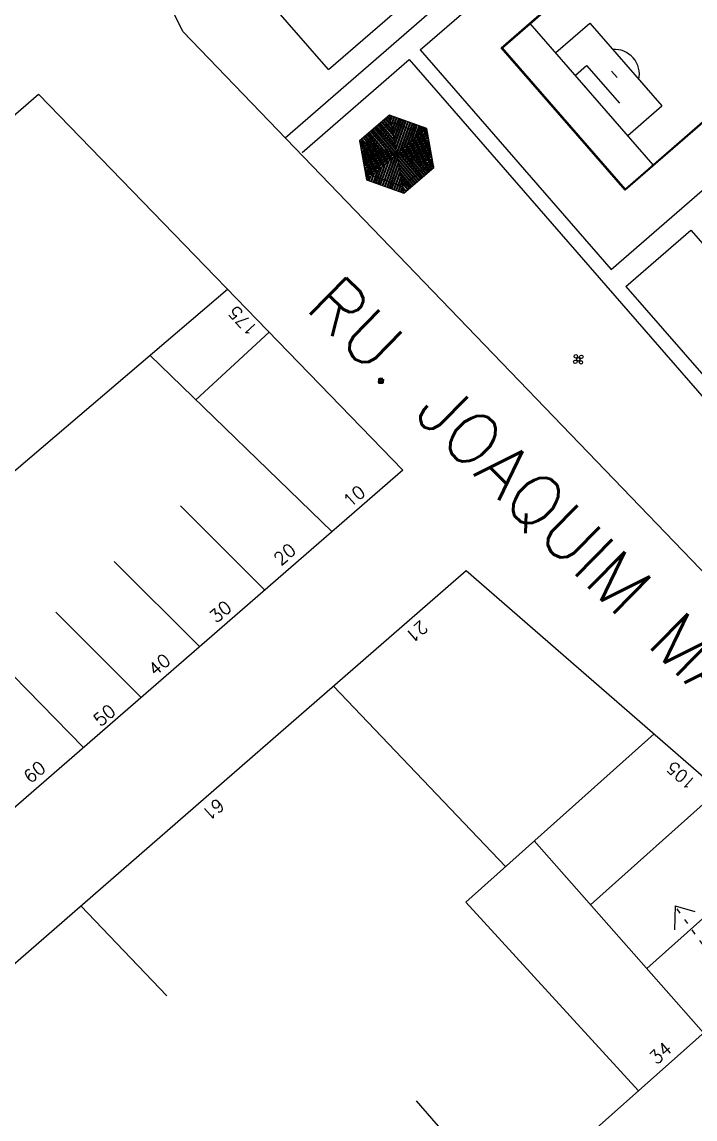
# Model space of a CAD drawing. Extents: x 714896 to 749292, y 8417558 to 8447149.
# Drawn here: x 741978 to 742056.4, y 8428876.2 to 8429004 of the extents above; entities that cross this region are included whole.
import ezdxf

# ---------------------------------------------------------------- set-up
doc = ezdxf.new("R2010")
doc.units = 0
doc.header["$MEASUREMENT"] = 0
doc.linetypes.add('ACAD_ISO03W100', pattern=[30, 12, -18])
doc.linetypes.add('HIDDEN', pattern=[0.375, 0.25, -0.125])
for name, color, linetype in [('LOTE', 7, 'CONTINUOUS'), ('NUM-PORTA', 7, 'CONTINUOUS'), ('QUADRA', 6, 'CONTINUOUS'), ('TEXTODERUA', 3, 'CONTINUOUS')]:
    doc.layers.add(name, color=color, linetype=linetype)
doc.styles.add('ROMANS', font='ROMANS.SHX', dxfattribs={"height": 1.5})

msp = doc.modelspace()

# ---------------------------------------------------------------- linework, layer by layer
at = {"layer": 'LOTE'}
for p, q in [((742024.4, 8429000.75), (742067.63, 8429038.34)), ((742008.67, 8428990.51), (742040.03, 8429017.78)), ((742051.53, 8428987.38), (742037.22, 8429003.83)), ((742040.18, 8429000.43), (742044.13, 8429003.86)), ((742044.13, 8429003.86), (742052.52, 8428994.22)), ((742024.4, 8429000.75), (742046.65, 8428975.17)), ((742010.66, 8428988.8), (742023.12, 8428999.63)), ((742023.12, 8428999.63), (742070.95, 8428944.64)), ((742042.47, 8428997.8), (742043.78, 8428998.94)), ((742043.78, 8428998.94), (742047.6, 8428994.56)), ((742047.33, 8428997.53), (742046.69, 8428998.26)), ((742043.58, 8428996.45), (742043.65, 8428996.52)), ((742048.57, 8428990.78), (742052.52, 8428994.22)), ((742020.83, 8428993.14), (742022.49, 8428984.07)), ((742046.65, 8428975.17), (742066.3, 8428992.26)), ((742018.15, 8428985.62), (742025.17, 8428991.59)), ((742026, 8428987.05), (742017.32, 8428990.15)), ((742017.35, 8428990.14), (742017.32, 8428990.13)), ((742025.97, 8428987.06), (742025.99, 8428987.08)), ((742025.98, 8428987.06), (742025.99, 8428987.05)), ((742048.36, 8428973.21), (742055.9, 8428979.77)), ((742055.9, 8428979.77), (742072.18, 8428961.05)), ((742048.36, 8428973.21), (742064.56, 8428954.58)), ((742042.65, 8428964.59), (742042.61, 8428964.56)), ((742042.67, 8428964.57), (742042.63, 8428964.54)), ((742042.67, 8428964.86), (742042.64, 8428964.9)), ((742042.69, 8428964.88), (742042.66, 8428964.92)), ((742042.97, 8428964.51), (742042.93, 8428964.55)), ((742042.99, 8428964.53), (742042.95, 8428964.57)), ((742043, 8428964.89), (742042.96, 8428964.86)), ((742043.01, 8428964.87), (742042.97, 8428964.84))]:
    msp.add_line(p, q, dxfattribs=at)
at = {"layer": 'LOTE', "linetype": 'BYBLOCK'}
for q in [(742031.74, 8429014.06), (742006.51, 8429006.79)]:
    msp.add_line((742013.71, 8428998.47), q, dxfattribs=at)
at = {"layer": 'LOTE', "color": 30}
for p, q in [((742019.74, 8428992.21), (742021.34, 8428990.33)), ((742019.88, 8428992.33), (742021.28, 8428990.7)), ((742019.96, 8428992.39), (742021.24, 8428990.88)), ((742020.1, 8428992.51), (742021.18, 8428991.25)), ((742020.17, 8428992.57), (742021.14, 8428991.43)), ((742020.31, 8428992.69), (742021.08, 8428991.8)), ((742020.38, 8428992.76), (742021.04, 8428991.98)), ((742020.53, 8428992.88), (742020.98, 8428992.35)), ((742020.6, 8428992.94), (742020.94, 8428992.53)), ((742020.74, 8428993.06), (742020.87, 8428992.9)), ((742020.81, 8428993.12), (742020.84, 8428993.09)), ((742020.88, 8428993.12), (742020.85, 8428993.03)), ((742021.06, 8428993.05), (742020.92, 8428992.66)), ((742021.15, 8428993.02), (742020.95, 8428992.48)), ((742021.32, 8428992.96), (742021.02, 8428992.11)), ((742021.41, 8428992.93), (742021.05, 8428991.92)), ((742021.59, 8428992.87), (742021.12, 8428991.55)), ((742021.68, 8428992.83), (742021.15, 8428991.37)), ((742021.85, 8428992.77), (742021.22, 8428991)), ((742021.94, 8428992.74), (742021.26, 8428990.82)), ((742022.12, 8428992.68), (742021.32, 8428990.45)), ((742022.21, 8428992.64), (742021.36, 8428990.26)), ((742022.38, 8428992.58), (742021.42, 8428989.89)), ((742022.47, 8428992.55), (742021.46, 8428989.71)), ((742022.65, 8428992.49), (742021.52, 8428989.34)), ((742022.74, 8428992.46), (742021.56, 8428989.16)), ((742022.91, 8428992.39), (742021.63, 8428988.79)), ((742023, 8428992.36), (742021.66, 8428988.6)), ((742023.18, 8428992.3), (742021.95, 8428988.85)), ((742023.27, 8428992.27), (742022.09, 8428988.97)), ((742023.44, 8428992.2), (742022.37, 8428989.21)), ((742023.53, 8428992.17), (742022.52, 8428989.33)), ((742018.17, 8428990.87), (742019.43, 8428989.4)), ((742018.24, 8428990.93), (742019.6, 8428989.34)), ((742018.38, 8428991.06), (742019.96, 8428989.21)), ((742018.45, 8428991.12), (742020.13, 8428989.15)), ((742018.6, 8428991.24), (742020.49, 8428989.02)), ((742018.67, 8428991.3), (742020.67, 8428988.96)), ((742018.81, 8428991.42), (742021.02, 8428988.83)), ((742018.88, 8428991.48), (742021.2, 8428988.77)), ((742019.03, 8428991.6), (742021.55, 8428988.64)), ((742019.1, 8428991.66), (742021.65, 8428988.68)), ((742019.24, 8428991.78), (742021.58, 8428989.04)), ((742019.31, 8428991.85), (742021.55, 8428989.23)), ((742019.45, 8428991.97), (742021.48, 8428989.59)), ((742019.53, 8428992.03), (742021.44, 8428989.78)), ((742019.67, 8428992.15), (742021.38, 8428990.15)), ((742021.91, 8428988.51), (742025.21, 8428991.36)), ((742022.01, 8428988.48), (742025.23, 8428991.25)), ((742022.22, 8428988.4), (742025.27, 8428991.04)), ((742022.32, 8428988.37), (742025.29, 8428990.93)), ((742023.71, 8428992.11), (742022.8, 8428989.57)), ((742023.8, 8428992.08), (742022.95, 8428989.7)), ((742023.97, 8428992.01), (742023.23, 8428989.94)), ((742024.06, 8428991.98), (742023.37, 8428990.06)), ((742024.24, 8428991.92), (742023.66, 8428990.3)), ((742023.8, 8428990.42), (742024.32, 8428991.89)), ((742024.33, 8428991.89), (742023.8, 8428990.42)), ((742023.94, 8428990.55), (742024.41, 8428991.86)), ((742024.5, 8428991.82), (742024.09, 8428990.67)), ((742024.23, 8428990.79), (742024.59, 8428991.79)), ((742024.59, 8428991.79), (742024.23, 8428990.79)), ((742025.28, 8428990.98), (742024.23, 8428990.79)), ((742024.37, 8428990.91), (742024.68, 8428991.76)), ((742025.26, 8428991.07), (742024.37, 8428990.91)), ((742024.77, 8428991.73), (742024.52, 8428991.03)), ((742024.66, 8428991.15), (742024.85, 8428991.7)), ((742024.86, 8428991.7), (742024.66, 8428991.15)), ((742025.23, 8428991.26), (742024.66, 8428991.15)), ((742024.8, 8428991.27), (742024.94, 8428991.67)), ((742025.21, 8428991.35), (742024.8, 8428991.27)), ((742025.03, 8428991.64), (742024.95, 8428991.39)), ((742025.09, 8428991.52), (742025.12, 8428991.6)), ((742025.12, 8428991.6), (742025.09, 8428991.52)), ((742025.18, 8428991.53), (742025.09, 8428991.52)), ((742017.33, 8428990.1), (742017.42, 8428990.12)), ((742017.45, 8428990.11), (742017.34, 8428990.02)), ((742017.35, 8428990.01), (742017.6, 8428990.05)), ((742017.38, 8428990.21), (742017.48, 8428990.1)), ((742017.65, 8428990.04), (742017.38, 8428989.8)), ((742017.38, 8428989.82), (742017.95, 8428989.93)), ((742017.75, 8428990), (742017.4, 8428989.7)), ((742017.4, 8428989.73), (742018.13, 8428989.86)), ((742017.43, 8428989.55), (742018.48, 8428989.74)), ((742017.95, 8428989.93), (742017.44, 8428989.48)), ((742017.45, 8428989.45), (742018.66, 8428989.68)), ((742018.06, 8428989.89), (742017.46, 8428989.38)), ((742018.26, 8428989.82), (742017.5, 8428989.16)), ((742018.36, 8428989.78), (742017.52, 8428989.06)), ((742017.53, 8428990.33), (742017.83, 8428989.97)), ((742018.56, 8428989.71), (742017.56, 8428988.84)), ((742018.66, 8428989.67), (742017.58, 8428988.73)), ((742017.6, 8428990.39), (742018.01, 8428989.91)), ((742018.87, 8428989.6), (742017.62, 8428988.52)), ((742017.74, 8428990.51), (742018.36, 8428989.78)), ((742017.81, 8428990.57), (742018.54, 8428989.72)), ((742017.95, 8428990.69), (742018.89, 8428989.59)), ((742018.03, 8428990.75), (742019.07, 8428989.53)), ((742025.53, 8428989.6), (742022.09, 8428988.97)), ((742025.52, 8428989.69), (742022.23, 8428989.09)), ((742025.48, 8428989.87), (742022.51, 8428989.33)), ((742022.52, 8428988.29), (742025.33, 8428990.72)), ((742022.62, 8428988.26), (742025.35, 8428990.61)), ((742025.46, 8428989.97), (742022.66, 8428989.45)), ((742022.83, 8428988.19), (742025.39, 8428990.4)), ((742022.93, 8428988.15), (742025.41, 8428990.29)), ((742025.43, 8428990.15), (742022.94, 8428989.7)), ((742025.41, 8428990.24), (742023.09, 8428989.82)), ((742023.13, 8428988.08), (742025.44, 8428990.08)), ((742023.23, 8428988.04), (742025.46, 8428989.97)), ((742025.38, 8428990.43), (742023.37, 8428990.06)), ((742023.43, 8428987.97), (742025.5, 8428989.76)), ((742025.36, 8428990.52), (742023.51, 8428990.18)), ((742023.54, 8428987.93), (742025.52, 8428989.65)), ((742025.33, 8428990.7), (742023.8, 8428990.42)), ((742025.31, 8428990.8), (742023.94, 8428990.55)), ((742017.48, 8428989.27), (742019.01, 8428989.55)), ((742017.5, 8428989.18), (742019.19, 8428989.49)), ((742017.53, 8428988.99), (742019.54, 8428989.36)), ((742017.55, 8428988.9), (742019.72, 8428989.3)), ((742017.58, 8428988.72), (742020.07, 8428989.17)), ((742017.6, 8428988.62), (742020.25, 8428989.11)), ((742017.63, 8428988.44), (742020.6, 8428988.98)), ((742018.97, 8428989.56), (742017.64, 8428988.41)), ((742017.65, 8428988.35), (742020.78, 8428988.92)), ((742019.17, 8428989.49), (742017.68, 8428988.2)), ((742017.68, 8428988.16), (742021.13, 8428988.79)), ((742019.27, 8428989.46), (742017.7, 8428988.09)), ((742017.7, 8428988.07), (742021.31, 8428988.73)), ((742019.48, 8428989.38), (742017.73, 8428987.88)), ((742017.73, 8428987.89), (742021.66, 8428988.6)), ((742019.58, 8428989.35), (742017.75, 8428987.77)), ((742017.75, 8428987.79), (742021.52, 8428988.48)), ((742019.78, 8428989.27), (742017.79, 8428987.56)), ((742019.88, 8428989.24), (742017.81, 8428987.45)), ((742020.08, 8428989.17), (742017.85, 8428987.24)), ((742020.19, 8428989.13), (742017.87, 8428987.13)), ((742020.39, 8428989.06), (742017.91, 8428986.91)), ((742020.49, 8428989.02), (742017.93, 8428986.81)), ((742020.69, 8428988.95), (742017.97, 8428986.59)), ((742020.79, 8428988.91), (742017.99, 8428986.49)), ((742021, 8428988.84), (742018.03, 8428986.27)), ((742021.1, 8428988.8), (742018.05, 8428986.17)), ((742021.3, 8428988.73), (742018.09, 8428985.95)), ((742021.4, 8428988.69), (742018.11, 8428985.84)), ((742021.52, 8428988.48), (742020.23, 8428984.88)), ((742021.66, 8428988.6), (742020.32, 8428984.84)), ((742025.58, 8428989.32), (742021.66, 8428988.6)), ((742021.68, 8428988.49), (742024.21, 8428985.53)), ((742021.73, 8428988.58), (742024.28, 8428985.59)), ((742025.57, 8428989.41), (742021.8, 8428988.72)), ((742025.62, 8428989.14), (742022.01, 8428988.48)), ((742022.08, 8428988.45), (742024.42, 8428985.71)), ((742025.63, 8428989.04), (742022.19, 8428988.41)), ((742022.26, 8428988.39), (742024.49, 8428985.77)), ((742025.67, 8428988.86), (742022.54, 8428988.29)), ((742025.68, 8428988.77), (742022.72, 8428988.23)), ((742025.72, 8428988.58), (742023.07, 8428988.1)), ((742025.73, 8428988.49), (742023.25, 8428988.04)), ((742023.74, 8428987.86), (742025.56, 8428989.44)), ((742023.84, 8428987.82), (742025.58, 8428989.33)), ((742024.04, 8428987.75), (742025.62, 8428989.11)), ((742024.14, 8428987.71), (742025.64, 8428989.01)), ((742024.35, 8428987.64), (742025.68, 8428988.79)), ((742024.45, 8428987.61), (742025.7, 8428988.69)), ((742024.65, 8428987.53), (742025.74, 8428988.47)), ((742024.75, 8428987.5), (742025.76, 8428988.36)), ((742017.78, 8428987.61), (742021.23, 8428988.24)), ((742017.8, 8428987.52), (742021.09, 8428988.12)), ((742017.83, 8428987.33), (742020.8, 8428987.87)), ((742017.85, 8428987.24), (742020.66, 8428987.75)), ((742017.88, 8428987.06), (742020.37, 8428987.51)), ((742017.9, 8428986.96), (742020.23, 8428987.39)), ((742017.94, 8428986.78), (742019.94, 8428987.15)), ((742019.94, 8428987.15), (742019.26, 8428985.22)), ((742020.23, 8428987.39), (742019.43, 8428985.16)), ((742020.37, 8428987.51), (742019.52, 8428985.13)), ((742020.66, 8428987.75), (742019.7, 8428985.07)), ((742020.8, 8428987.87), (742019.79, 8428985.03)), ((742021.09, 8428988.12), (742019.96, 8428984.97)), ((742021.23, 8428988.24), (742020.05, 8428984.94)), ((742021.73, 8428988.23), (742020.49, 8428984.78)), ((742021.76, 8428988.05), (742020.58, 8428984.75)), ((742021.83, 8428987.68), (742020.76, 8428984.69)), ((742021.86, 8428987.5), (742020.85, 8428984.66)), ((742021.93, 8428987.13), (742021.02, 8428984.59)), ((742021.75, 8428988.12), (742024.06, 8428985.41)), ((742021.78, 8428987.94), (742023.99, 8428985.35)), ((742021.85, 8428987.57), (742023.85, 8428985.23)), ((742021.88, 8428987.39), (742023.78, 8428985.17)), ((742022.62, 8428988.26), (742024.63, 8428985.89)), ((742022.79, 8428988.2), (742024.71, 8428985.95)), ((742023.15, 8428988.07), (742024.85, 8428986.08)), ((742023.32, 8428988.01), (742024.92, 8428986.14)), ((742025.77, 8428988.31), (742023.6, 8428987.91)), ((742023.68, 8428987.88), (742025.06, 8428986.26)), ((742025.78, 8428988.21), (742023.78, 8428987.85)), ((742023.86, 8428987.82), (742025.13, 8428986.32)), ((742025.82, 8428988.03), (742024.13, 8428987.72)), ((742024.21, 8428987.69), (742025.28, 8428986.44)), ((742025.83, 8428987.94), (742024.3, 8428987.66)), ((742024.39, 8428987.63), (742025.35, 8428986.5)), ((742025.87, 8428987.75), (742024.66, 8428987.53)), ((742024.74, 8428987.5), (742025.49, 8428986.62)), ((742025.89, 8428987.66), (742024.83, 8428987.47)), ((742024.92, 8428987.44), (742025.56, 8428986.68)), ((742025.58, 8428986.7), (742024.95, 8428987.43)), ((742024.96, 8428987.42), (742025.8, 8428988.15)), ((742025.06, 8428987.39), (742025.82, 8428988.04)), ((742025.92, 8428987.48), (742025.19, 8428987.34)), ((742025.26, 8428987.32), (742025.85, 8428987.83)), ((742025.27, 8428987.31), (742025.71, 8428986.8)), ((742025.72, 8428986.82), (742025.31, 8428987.3)), ((742025.36, 8428987.28), (742025.87, 8428987.72)), ((742025.94, 8428987.38), (742025.36, 8428987.28)), ((742025.45, 8428987.25), (742025.78, 8428986.86)), ((742025.79, 8428986.88), (742025.49, 8428987.24)), ((742025.56, 8428987.21), (742025.91, 8428987.51)), ((742025.67, 8428987.17), (742025.93, 8428987.4)), ((742025.97, 8428987.2), (742025.72, 8428987.15)), ((742025.81, 8428987.12), (742025.92, 8428986.99)), ((742025.93, 8428987), (742025.84, 8428987.11)), ((742025.87, 8428987.1), (742025.97, 8428987.19)), ((742025.99, 8428987.11), (742025.89, 8428987.09)), ((742017.95, 8428986.69), (742019.8, 8428987.02)), ((742017.99, 8428986.5), (742019.52, 8428986.78)), ((742018, 8428986.41), (742019.37, 8428986.66)), ((742018.04, 8428986.23), (742019.09, 8428986.42)), ((742018.05, 8428986.13), (742018.94, 8428986.3)), ((742018.09, 8428985.95), (742018.66, 8428986.05)), ((742018.1, 8428985.86), (742018.52, 8428985.93)), ((742018.52, 8428985.93), (742018.37, 8428985.54)), ((742018.66, 8428986.05), (742018.46, 8428985.51)), ((742018.94, 8428986.3), (742018.64, 8428985.44)), ((742019.09, 8428986.42), (742018.73, 8428985.41)), ((742019.37, 8428986.66), (742018.9, 8428985.35)), ((742019.52, 8428986.78), (742018.99, 8428985.32)), ((742019.8, 8428987.02), (742019.17, 8428985.25)), ((742021.96, 8428986.94), (742021.11, 8428984.56)), ((742022.03, 8428986.57), (742021.29, 8428984.5)), ((742022.06, 8428986.39), (742021.38, 8428984.47)), ((742022.13, 8428986.02), (742021.55, 8428984.4)), ((742022.16, 8428985.84), (742021.64, 8428984.37)), ((742021.95, 8428987.02), (742023.63, 8428985.04)), ((742021.98, 8428986.84), (742023.56, 8428984.98)), ((742022.05, 8428986.47), (742023.42, 8428984.86)), ((742022.08, 8428986.29), (742023.35, 8428984.8)), ((742022.15, 8428985.92), (742023.21, 8428984.68)), ((742018.14, 8428985.67), (742018.23, 8428985.69)), ((742018.23, 8428985.69), (742018.2, 8428985.6)), ((742022.23, 8428985.47), (742021.82, 8428984.31)), ((742022.27, 8428985.28), (742021.91, 8428984.28)), ((742022.33, 8428984.91), (742022.08, 8428984.21)), ((742022.37, 8428984.73), (742022.17, 8428984.18)), ((742022.18, 8428985.73), (742023.13, 8428984.62)), ((742022.25, 8428985.37), (742022.99, 8428984.5)), ((742022.28, 8428985.18), (742022.92, 8428984.44)), ((742022.35, 8428984.82), (742022.78, 8428984.32)), ((742022.38, 8428984.63), (742022.71, 8428984.26)), ((742022.43, 8428984.36), (742022.35, 8428984.12)), ((742022.47, 8428984.18), (742022.44, 8428984.09)), ((742022.45, 8428984.26), (742022.56, 8428984.13)), ((742022.48, 8428984.08), (742022.49, 8428984.07))]:
    msp.add_line(p, q, dxfattribs=at)
at = {"layer": 'LOTE', "color": 7}
for p, q in [((741998.26, 8428960.01, 545.62), (742006.82, 8428967.86, 545.74)), ((741992.92, 8428965.19, 545.41), (742014.13, 8428944.63, 544.24)), ((741996.5, 8428947.65, 544.99), (742006.29, 8428937.82, 544.24)), ((741988.74, 8428941.16, 544.91), (741998.72, 8428931.24, 544.24)), ((741981.95, 8428935.27, 544.91), (741991.92, 8428925.34, 544.24)), ((741975.3, 8428929.59, 544.84), (741985.19, 8428919.49, 544.24)), ((742034.32, 8428905.63, 547.7), (742014.29, 8428926.66, 546.3)), ((742037.68, 8428908.64, 546.64), (742057.39, 8428886.27, 547.14)), ((742029.69, 8428901.5, 546.57), (742049.81, 8428879.53, 547.14)), ((741994.9, 8428890.57, 546.16), (741984.89, 8428901.08, 545.46)), ((742023.92, 8428878.35, 546.79), (742034.63, 8428866.04, 547.14))]:
    msp.add_line(p, q, dxfattribs=at)
at = {"layer": 'LOTE', "color": 3}
for points in [[(742066.81, 8429029.68), (742081.25, 8429013.08), (742048.28, 8428984.4), (742033.84, 8429001)], [(742066.8, 8429029.54), (742081.11, 8429013.09), (742048.29, 8428984.54), (742033.98, 8429000.99)]]:
    msp.add_lwpolyline(points, close=True, dxfattribs=at)
at = {"layer": 'LOTE'}
msp.add_lwpolyline([(742018.15, 8428985.62), (742022.49, 8428984.07), (742026, 8428987.05), (742025.17, 8428991.59), (742020.83, 8428993.14), (742017.32, 8428990.15)], close=True, dxfattribs=at)
at = {"layer": 'LOTE', "linetype": 'HIDDEN', "ltscale": 1.5}
msp.add_lwpolyline([(742018.76, 8428986.14), (742022.34, 8428984.86), (742025.24, 8428987.32), (742024.56, 8428991.06), (742020.98, 8428992.34), (742018.08, 8428989.88)], close=True, dxfattribs=at)
at = {"layer": 'LOTE', "color": 7, "elevation": 545.23, "flags": 128}
msp.add_lwpolyline([(741954.27, 8428932.24), (742001.95, 8428972.88)], dxfattribs=at)
at = {"layer": 'LOTE', "color": 7, "flags": 128}
for points in [[(742051.63, 8428921.08), (742029.69, 8428901.5)], [(742059.18, 8428914.52), (742044.24, 8428901.19)], [(742066.72, 8428907.96), (742050.8, 8428893.75)]]:
    msp.add_lwpolyline(points, dxfattribs=at)
at = {"layer": 'LOTE', "color": 3, "flags": 128}
for points in [[(742054.07, 8428901.07), (742053.99, 8428898.27)], [(742054.07, 8428901.07), (742056.37, 8428900.41)]]:
    msp.add_lwpolyline(points, dxfattribs=at)
at = {"layer": 'LOTE', "color": 3, "linetype": 'ACAD_ISO03W100', "ltscale": 0.05, "flags": 128}
msp.add_lwpolyline([(742060.74, 8428887.16), (742062.72, 8428888.97), (742054.07, 8428901.07)], dxfattribs=at)
at = {"layer": 'LOTE'}
for centre in [(742042.46, 8428964.42), (742042.52, 8428965.06), (742042.81, 8428964.72), (742043.11, 8428964.37), (742043.16, 8428965.01)]:
    msp.add_circle(centre, 0.203, dxfattribs=at)
msp.add_arc((742047.01, 8428997.9), 2.91, 347.8863, 94.1465, dxfattribs=at)
at = {"layer": 'QUADRA', "color": 6, "linetype": 'CONTINUOUS'}
msp.add_lwpolyline([(742230.26, 8428939.33), (742206.01, 8428918.44), (742204.5, 8428917.14), (742194.1, 8428908.11), (742194.1, 8428908.11), (742166.97, 8428884.44), (742166.97, 8428884.44), (742136.46, 8428857.7), (742078.06, 8428918.4), (741996.75, 8429002.91), (741872.38, 8429251.82), (742135.91, 8429478.8), (742137.87, 8429476.53), (742311.46, 8429274.98), (742098.87, 8429091.89)], close=True, dxfattribs=at)
at = {"layer": 'QUADRA', "color": 6}
for points in [[(741859.14, 8428890.79), (741979.96, 8428995.6), (742022.37, 8428951.79), (741899.32, 8428844.9), (741859.14, 8428890.79)], [(741909.18, 8428835.2), (742029.76, 8428940.12), (742074.33, 8428901.33), (741949.3, 8428790.19), (741909.18, 8428835.2)]]:
    msp.add_lwpolyline(points, close=True, dxfattribs=at)

# ---------------------------------------------------------------- texts
at = {"layer": 'NUM-PORTA', "color": 7, "style": 'ROMANS'}
for s, height, rotation, p in [('175', 1.5, 133.1812, (742005.61, 8428968.29)), ('10', 1.5, 41.3801, (742016.24, 8428947.36)), ('20', 1.502, 41.1932, (742008.15, 8428940.6)), ('30', 1.503, 41.0949, (742000.65, 8428933.9)), ('21', 1.5, 221.0812, (742024.48, 8428934.41)), ('40', 1.503, 41.0949, (741993.54, 8428927.73)), ('50', 1.503, 41.0347, (741987.15, 8428921.83, -544.24)), ('60', 1.503, 41.0347, (741979.01, 8428915.23)), ('105', 1.449, 137.5039, (742056.64, 8428915.5)), ('61', 1.5, 221.0812, (742000.79, 8428913.7)), ('34', 1.532, 41.6081, (742051.89, 8428882.48))]:
    msp.add_text(s, height=height, rotation=rotation, dxfattribs=at).set_placement(p)
at = {"layer": 'TEXTODERUA', "style": 'ROMANS'}
msp.add_text('RU. JOAQUIM MARQUES ', height=6, rotation=315.4654, dxfattribs=at).set_placement((742010.83, 8428970.66))

doc.saveas('drawing.dxf')
